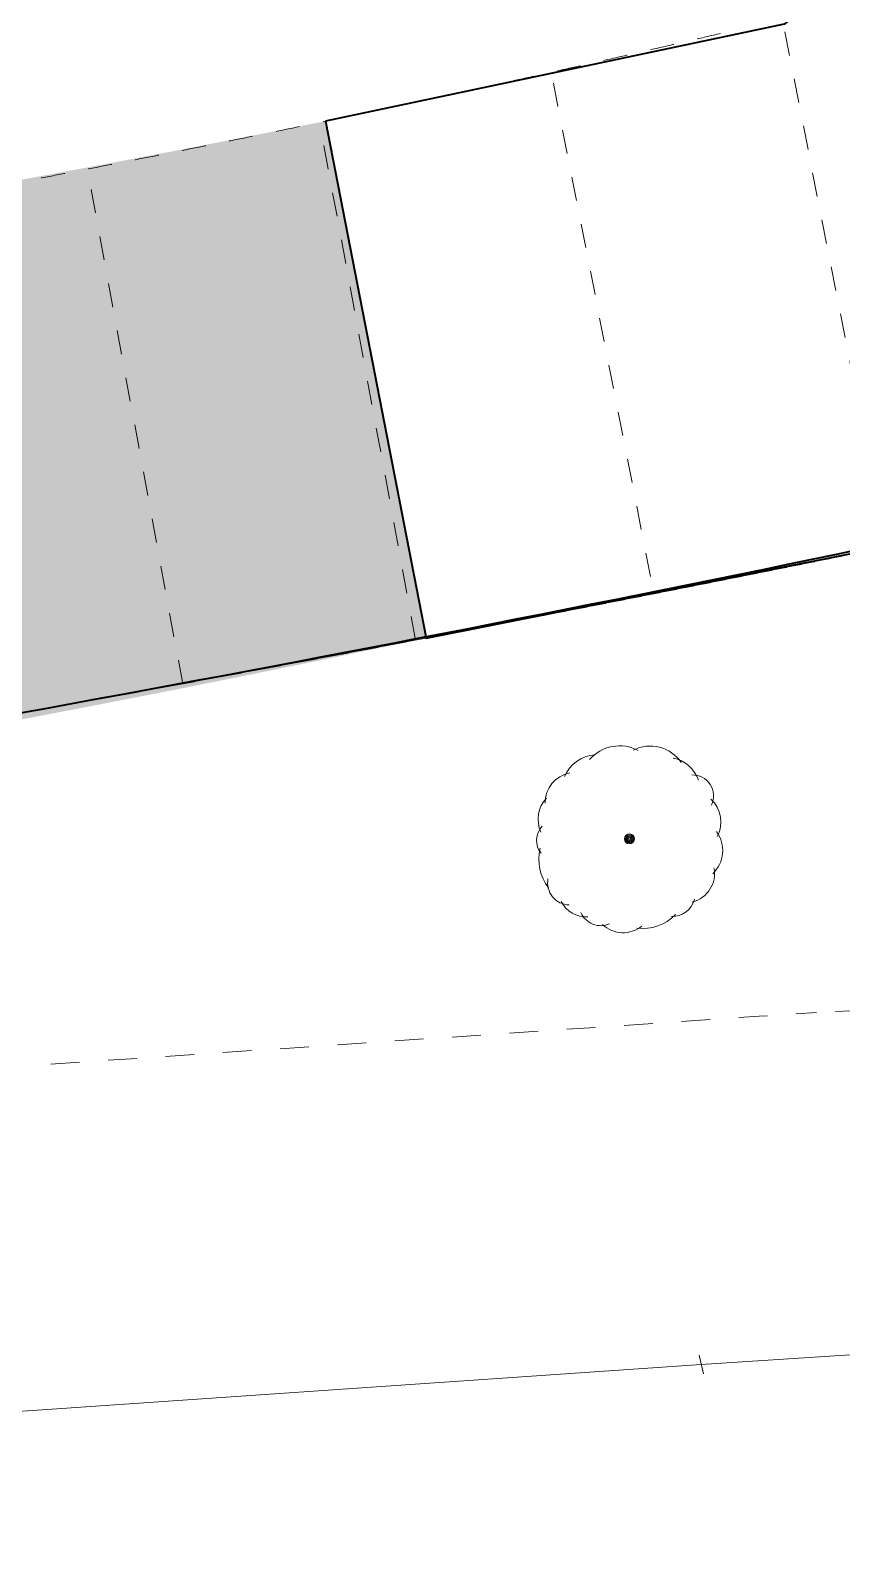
# Model space of a CAD drawing. Header units: millimetres. Extents: x -89663 to 74273, y -103666 to 18539.
# Drawn here: x 8615 to 17083, y -102602 to -86712 of the extents above; entities that cross this region are included whole.
import ezdxf

# ---------------------------------------------------------------- set-up
doc = ezdxf.new("R2010")
doc.units = ezdxf.units.MM
doc.header["$MEASUREMENT"] = 0
doc.linetypes.add('2-0_5', pattern=[500, 250, -250])
for name, color, linetype, lineweight in [('A-20-M_Hard_Landscape-Phase 2_Pen_No__141', 255, 'Continuous', 0), ('G-10-P_Topo_Paving_Pen_No__191', 7, 'Continuous', 5), ('G-10-P_Topo_Road_Pen_No__193', 7, 'Continuous', 18)]:
    doc.layers.add(name, color=color, linetype=linetype, lineweight=lineweight)
for name, color, linetype, lineweight, true_color in [('G-10-P_Topo_Road_Pen_No__148', 7, 'Continuous', 0, 0x444444), ('G-10-P_Topo_Tree_Planting_Pen_No__147', 7, 'Continuous', 0, 0x606060), ('New_A-20-M_Hard_Landscape_Pen_No__53', 7, 'Continuous', 35, 0x444444)]:
    doc.layers.add(name, color=color, linetype=linetype, lineweight=lineweight, true_color=true_color)
doc.layers.add('New_A-20-M_Hard_Landscape', color=7, linetype='Continuous')

# ---------------------------------------------------------------- blocks, each defined once
blk = doc.blocks.new('Mesh_1_1', base_point=(-63082, -84193))
at = {"layer": 'New_A-20-M_Hard_Landscape_Pen_No__53', "linetype": 'Continuous', "flags": 128}
blk.add_lwpolyline([(17545, -92076, -0.012215), (1021, -95113, -0.028337), (-12755, -96695, -0.01857), (-33260, -97090), (-38568, -96811), (-41575, -96677), (-40854, -91723), (-47542, -90504), (-48672, -95544), (-51327, -94607)], format="xyb", dxfattribs=at)
blk = doc.blocks.new('Mesh_22_1', base_point=(11695, -87659))
at = {"layer": 'New_A-20-M_Hard_Landscape_Pen_No__53', "linetype": 'Continuous', "flags": 128}
blk.add_lwpolyline([(11695, -87659), (12746, -93056), (17833, -92045), (23797, -87080), (23835, -86993), (18981, -84676), (16484, -86648)], close=True, dxfattribs=at)

msp = doc.modelspace()

# ---------------------------------------------------------------- hatches: boundary and pattern name
at = {"layer": 'A-20-M_Hard_Landscape-Phase 2_Pen_No__141', "linetype": 'Continuous'}
msp.add_hatch(color=256, dxfattribs=at).paths.add_polyline_path([(-41175.2, -91275.4, 0.0650266), (11695.4, -87659.1), (12745.8, -93055.8, -0.0716378), (-41575.1, -96677.4)])

# ---------------------------------------------------------------- linework, layer by layer
at = {"layer": 'G-10-P_Topo_Paving_Pen_No__191', "linetype": 'Continuous'}
for p, q in [((15764.8, -86756.6), (15745.5, -86761)), ((15784.1, -86752), (15764.8, -86756.6)), ((15803.5, -86747.4), (15784.1, -86752)), ((15817.9, -86744), (15803.5, -86747.4)), ((15088.4, -86913.8), (15087.4, -86914)), ((15107.8, -86909.3), (15088.4, -86913.8)), ((15127.1, -86904.9), (15107.8, -86909.3)), ((15146.4, -86900.4), (15127.1, -86904.9)), ((15165.7, -86895.9), (15146.4, -86900.4)), ((15185.1, -86891.5), (15165.7, -86895.9)), ((15204.4, -86887), (15185.1, -86891.5)), ((15223.8, -86882.6), (15204.4, -86887)), ((15243.1, -86878.1), (15223.8, -86882.6)), ((15262.5, -86873.6), (15243.1, -86878.1)), ((15281.8, -86869.1), (15262.5, -86873.6)), ((15301.1, -86864.6), (15281.8, -86869.1)), ((15320.4, -86860.2), (15301.1, -86864.6)), ((15331, -86857.7), (15320.4, -86860.2)), ((15590.9, -86797.2), (15574.5, -86801.1)), ((15610.2, -86792.7), (15590.9, -86797.2)), ((15629.6, -86788.2), (15610.2, -86792.7)), ((15648.9, -86783.6), (15629.6, -86788.2)), ((15668.2, -86779.1), (15648.9, -86783.6)), ((15687.5, -86774.6), (15668.2, -86779.1)), ((15706.8, -86770.1), (15687.5, -86774.6)), ((15726.1, -86765.6), (15706.8, -86770.1)), ((15745.5, -86761), (15726.1, -86765.6)), ((14604.8, -87024.5), (14600, -87025.6)), ((14624.2, -87020), (14604.8, -87024.5)), ((14643.5, -87015.6), (14624.2, -87020)), ((14662.9, -87011.2), (14643.5, -87015.6)), ((14682.3, -87006.9), (14662.9, -87011.2)), ((14701.6, -87002.4), (14682.3, -87006.9)), ((14721, -86998), (14701.6, -87002.4)), ((14740.3, -86993.6), (14721, -86998)), ((14759.7, -86989.1), (14740.3, -86993.6)), ((14779, -86984.8), (14759.7, -86989.1)), ((14798.3, -86980.3), (14779, -86984.8)), ((14817.7, -86975.9), (14798.3, -86980.3)), ((14837, -86971.5), (14817.7, -86975.9)), ((14843.8, -86969.9), (14837, -86971.5)), ((13655.9, -87237.2), (13636.6, -87241.6)), ((13675.3, -87233), (13655.9, -87237.2)), ((13694.7, -87228.7), (13675.3, -87233)), ((13714.1, -87224.4), (13694.7, -87228.7)), ((13733.5, -87220.1), (13714.1, -87224.4)), ((13752.8, -87215.9), (13733.5, -87220.1)), ((13772.2, -87211.5), (13752.8, -87215.9)), ((13791.6, -87207.2), (13772.2, -87211.5)), ((13811, -87202.9), (13791.6, -87207.2)), ((13830.3, -87198.5), (13811, -87202.9)), ((13849.7, -87194.3), (13830.3, -87198.5)), ((13868.3, -87190.2), (13849.7, -87194.3)), ((14120.9, -87133.7), (14112.3, -87135.6)), ((14140.2, -87129.3), (14120.9, -87133.7)), ((14159.6, -87125), (14140.2, -87129.3)), ((14178.9, -87120.7), (14159.6, -87125)), ((14198.3, -87116.3), (14178.9, -87120.7)), ((14217.7, -87111.9), (14198.3, -87116.3)), ((14237, -87107.6), (14217.7, -87111.9)), ((14256.4, -87103.3), (14237, -87107.6)), ((14275.8, -87098.9), (14256.4, -87103.3)), ((14295.2, -87094.5), (14275.8, -87098.9)), ((14314.6, -87090.1), (14295.2, -87094.5)), ((14333.9, -87085.7), (14314.6, -87090.1)), ((14353.3, -87081.5), (14333.9, -87085.7)), ((14356.2, -87080.8), (14353.3, -87081.5)), ((13151.8, -87348), (13135.9, -87351.5)), ((13171.2, -87343.8), (13151.8, -87348)), ((13190.6, -87339.6), (13171.2, -87343.8)), ((13210, -87335.4), (13190.6, -87339.6)), ((13229.4, -87331.1), (13210, -87335.4)), ((13248.8, -87326.8), (13229.4, -87331.1)), ((13268.2, -87322.7), (13248.8, -87326.8)), ((13287.6, -87318.4), (13268.2, -87322.7)), ((13307, -87314.1), (13287.6, -87318.4)), ((13326.4, -87309.8), (13307, -87314.1)), ((13345.8, -87305.7), (13326.4, -87309.8)), ((13365.2, -87301.4), (13345.8, -87305.7)), ((13380.1, -87298.1), (13365.2, -87301.4)), ((13636.6, -87241.6), (13624.2, -87244.3)), ((12200.7, -87552.7), (12181.2, -87556.8)), ((12220.1, -87548.5), (12200.7, -87552.7)), ((12239.5, -87544.4), (12220.1, -87548.5)), ((12259, -87540.3), (12239.5, -87544.4)), ((12278.4, -87536.2), (12259, -87540.3)), ((12297.8, -87532), (12278.4, -87536.2)), ((12317.2, -87527.9), (12297.8, -87532)), ((12336.6, -87523.8), (12317.2, -87527.9)), ((12356, -87519.6), (12336.6, -87523.8)), ((12375.4, -87515.5), (12356, -87519.6)), ((12394.9, -87511.3), (12375.4, -87515.5)), ((12402.7, -87509.7), (12394.9, -87511.3)), ((12647.3, -87457.3), (12647.2, -87457.4)), ((12666.7, -87453.1), (12647.3, -87457.3)), ((12686.2, -87448.9), (12666.7, -87453.1)), ((12705.6, -87444.7), (12686.2, -87448.9)), ((12724.9, -87440.6), (12705.6, -87444.7)), ((12744.3, -87436.4), (12724.9, -87440.6)), ((12763.7, -87432.2), (12744.3, -87436.4)), ((12783.1, -87428), (12763.7, -87432.2)), ((12802.5, -87423.9), (12783.1, -87428)), ((12821.9, -87419.7), (12802.5, -87423.9)), ((12841.4, -87415.4), (12821.9, -87419.7)), ((12860.8, -87411.2), (12841.4, -87415.4)), ((12880.2, -87407.1), (12860.8, -87411.2)), ((12891.5, -87404.5), (12880.2, -87407.1)), ((11676, -87663.2), (11668.9, -87664.6)), ((11695.4, -87659.1), (11676, -87663.2)), ((11714.9, -87655), (11695.4, -87659.1)), ((11734.3, -87651), (11714.9, -87655)), ((11753.8, -87646.9), (11734.3, -87651)), ((11773.1, -87642.8), (11753.8, -87646.9)), ((11792.6, -87638.7), (11773.1, -87642.8)), ((11812, -87634.7), (11792.6, -87638.7)), ((11831.5, -87630.6), (11812, -87634.7)), ((11850.9, -87626.5), (11831.5, -87630.6)), ((11870.3, -87622.4), (11850.9, -87626.5)), ((11889.8, -87618.4), (11870.3, -87622.4)), ((11909.2, -87614.3), (11889.8, -87618.4)), ((11913.6, -87613.3), (11909.2, -87614.3)), ((12161.8, -87560.9), (12158.3, -87561.7)), ((12181.2, -87556.8), (12161.8, -87560.9)), ((10703.3, -87863.3), (10689.4, -87866.1)), ((10722.7, -87859.5), (10703.3, -87863.3)), ((10742.1, -87855.5), (10722.7, -87859.5)), ((10761.6, -87851.5), (10742.1, -87855.5)), ((10781.1, -87847.5), (10761.6, -87851.5)), ((10800.6, -87843.6), (10781.1, -87847.5)), ((10820.1, -87839.6), (10800.6, -87843.6)), ((10839.5, -87835.6), (10820.1, -87839.6)), ((10858.9, -87831.7), (10839.5, -87835.6)), ((10878.4, -87827.8), (10858.9, -87831.7)), ((10897.9, -87823.8), (10878.4, -87827.8)), ((10917.3, -87819.8), (10897.9, -87823.8)), ((10934.5, -87816.3), (10917.3, -87819.8)), ((11189.7, -87763.9), (11179.3, -87766.1)), ((11209.2, -87759.9), (11189.7, -87763.9)), ((11228.7, -87756), (11209.2, -87759.9)), ((11248.1, -87751.9), (11228.7, -87756)), ((11267.6, -87747.9), (11248.1, -87751.9)), ((11287.1, -87743.9), (11267.6, -87747.9)), ((11306.5, -87739.9), (11287.1, -87743.9)), ((11326, -87735.9), (11306.5, -87739.9)), ((11345.4, -87731.8), (11326, -87735.9)), ((11364.8, -87727.9), (11345.4, -87731.8)), ((11384.3, -87723.8), (11364.8, -87727.9)), ((11403.7, -87719.8), (11384.3, -87723.8)), ((11423.2, -87715.7), (11403.7, -87719.8)), ((11424.2, -87715.6), (11423.2, -87715.7)), ((9865.6, -88031), (9846, -88034.9)), ((9885.1, -88027.2), (9865.6, -88031)), ((9904.6, -88023.4), (9885.1, -88027.2)), ((9924.1, -88019.5), (9904.6, -88023.4)), ((9943.6, -88015.6), (9924.1, -88019.5)), ((9954.1, -88013.6), (9943.6, -88015.6)), ((10216.3, -87961.3), (10199.3, -87964.8)), ((10235.8, -87957.4), (10216.3, -87961.3)), ((10255.3, -87953.6), (10235.8, -87957.4)), ((10274.8, -87949.7), (10255.3, -87953.6)), ((10294.3, -87945.7), (10274.8, -87949.7)), ((10313.7, -87941.9), (10294.3, -87945.7)), ((10333.2, -87938), (10313.7, -87941.9)), ((10352.7, -87934), (10333.2, -87938)), ((10372.2, -87930.1), (10352.7, -87934)), ((10391.7, -87926.3), (10372.2, -87930.1)), ((10411.2, -87922.3), (10391.7, -87926.3)), ((10430.6, -87918.4), (10411.2, -87922.3)), ((10444.4, -87915.6), (10430.6, -87918.4)), ((9222.1, -88156.9), (9218, -88157.7)), ((9241.5, -88153.2), (9222.1, -88156.9)), ((9261.1, -88149.4), (9241.5, -88153.2)), ((9280.6, -88145.5), (9261.1, -88149.4)), ((9300.1, -88141.8), (9280.6, -88145.5)), ((9319.6, -88138), (9300.1, -88141.8)), ((9339.1, -88134.2), (9319.6, -88138)), ((9358.6, -88130.4), (9339.1, -88134.2)), ((9378.1, -88126.6), (9358.6, -88130.4)), ((9397.6, -88122.8), (9378.1, -88126.6)), ((9417.2, -88119), (9397.6, -88122.8)), ((9436.6, -88115.3), (9417.2, -88119)), ((9456.1, -88111.4), (9436.6, -88115.3)), ((9463.5, -88110), (9456.1, -88111.4)), ((9709.7, -88061.8), (9708.8, -88061.9)), ((9729.2, -88057.9), (9709.7, -88061.8)), ((9748.6, -88054.1), (9729.2, -88057.9)), ((9768.1, -88050.3), (9748.6, -88054.1)), ((9787.6, -88046.4), (9768.1, -88050.3)), ((9807.1, -88042.6), (9787.6, -88046.4)), ((9826.6, -88038.7), (9807.1, -88042.6)), ((9846, -88034.9), (9826.6, -88038.7)), ((8734.2, -88250.6), (8727.1, -88252)), ((8753.7, -88246.9), (8734.2, -88250.6)), ((8773.3, -88243.2), (8753.7, -88246.9)), ((8792.7, -88239.5), (8773.3, -88243.2)), ((8812.2, -88235.7), (8792.7, -88239.5)), ((8831.8, -88232), (8812.2, -88235.7)), ((8851.3, -88228.3), (8831.8, -88232)), ((8870.9, -88224.5), (8851.3, -88228.3)), ((8890.3, -88220.8), (8870.9, -88224.5)), ((8909.8, -88217.1), (8890.3, -88220.8)), ((8929.4, -88213.3), (8909.8, -88217.1)), ((8948.9, -88209.5), (8929.4, -88213.3)), ((8968.4, -88205.9), (8948.9, -88209.5)), ((8972.6, -88205), (8968.4, -88205.9)), ((16467.7, -92325.1), (16487.2, -92321.3)), ((16487.2, -92321.3), (16506.6, -92317.3)), ((16506.6, -92317.3), (16526, -92313.4)), ((16526, -92313.4), (16545.5, -92309.5)), ((16545.5, -92309.5), (16565, -92305.6)), ((16565, -92305.6), (16584.5, -92301.6)), ((16584.5, -92301.6), (16603.9, -92297.6)), ((16603.9, -92297.6), (16623.4, -92293.8)), ((16623.4, -92293.8), (16642.8, -92289.8)), ((16642.8, -92289.8), (16662.3, -92285.9)), ((16662.3, -92285.9), (16681.7, -92281.9)), ((16681.7, -92281.9), (16701.2, -92278.1)), ((16701.2, -92278.1), (16720.7, -92274.1)), ((16720.7, -92274.1), (16740.2, -92270.1)), ((16740.2, -92270.1), (16759.6, -92266.3)), ((16759.6, -92266.3), (16779, -92262.3)), ((16779, -92262.3), (16798.5, -92258.4)), ((16798.5, -92258.4), (16818, -92254.4)), ((16818, -92254.4), (16837.4, -92250.5)), ((16837.4, -92250.5), (16856.9, -92246.6)), ((16856.9, -92246.6), (16876.4, -92242.6)), ((16876.4, -92242.6), (16895.8, -92238.6)), ((16895.8, -92238.6), (16915.2, -92234.8)), ((16915.2, -92234.8), (16934.7, -92230.8)), ((16934.7, -92230.8), (16954.2, -92226.8)), ((16954.2, -92226.8), (16973.6, -92223)), ((16973.6, -92223), (16993.1, -92219)), ((16993.1, -92219), (17012.6, -92215)), ((17012.6, -92215), (17032, -92211)), ((17032, -92211), (17051.5, -92207.2)), ((17051.5, -92207.2), (17070.9, -92203.2)), ((17070.9, -92203.2), (17090.3, -92199.2)), ((15688.9, -92481.1), (15708.4, -92477.3)), ((15708.4, -92477.3), (15727.9, -92473.4)), ((15727.9, -92473.4), (15747.4, -92469.5)), ((15747.4, -92469.5), (15766.8, -92465.6)), ((15766.8, -92465.6), (15786.3, -92461.7)), ((15786.3, -92461.7), (15805.8, -92457.8)), ((15805.8, -92457.8), (15825.3, -92453.9)), ((15825.3, -92453.9), (15844.7, -92450.1)), ((15844.7, -92450.1), (15864.2, -92446.2)), ((15864.2, -92446.2), (15883.6, -92442.3)), ((15883.6, -92442.3), (15903.1, -92438.3)), ((15903.1, -92438.3), (15922.6, -92434.5)), ((15922.6, -92434.5), (15942.1, -92430.6)), ((15942.1, -92430.6), (15961.6, -92426.7)), ((15961.6, -92426.7), (15981, -92422.9)), ((15981, -92422.9), (16000.5, -92418.9)), ((16000.5, -92418.9), (16019.9, -92415)), ((16019.9, -92415), (16039.4, -92411.1)), ((16039.4, -92411.1), (16058.9, -92407.3)), ((16058.9, -92407.3), (16078.4, -92403.3)), ((16078.4, -92403.3), (16097.9, -92399.4)), ((16097.9, -92399.4), (16117.3, -92395.5)), ((16117.3, -92395.5), (16136.7, -92391.7)), ((16136.7, -92391.7), (16156.2, -92387.7)), ((16156.2, -92387.7), (16175.7, -92383.8)), ((16175.7, -92383.8), (16195.2, -92380)), ((16195.2, -92380), (16214.7, -92376)), ((16214.7, -92376), (16234.1, -92372.1)), ((16234.1, -92372.1), (16253.5, -92368.2)), ((16253.5, -92368.2), (16273, -92364.3)), ((16273, -92364.3), (16292.5, -92360.4)), ((16292.5, -92360.4), (16312, -92356.4)), ((16312, -92356.4), (16331.4, -92352.5)), ((16331.4, -92352.5), (16350.9, -92348.7)), ((16350.9, -92348.7), (16370.4, -92344.7)), ((16370.4, -92344.7), (16389.8, -92340.8)), ((16389.8, -92340.8), (16409.3, -92336.9)), ((16409.3, -92336.9), (16428.7, -92333)), ((16428.7, -92333), (16448.2, -92329)), ((16448.2, -92329), (16467.7, -92325.1)), ((14870.8, -92643.2), (14890.3, -92639.4)), ((14890.3, -92639.4), (14909.8, -92635.5)), ((14909.8, -92635.5), (14929.3, -92631.7)), ((14929.3, -92631.7), (14948.8, -92627.9)), ((14948.8, -92627.9), (14968.3, -92624)), ((14968.3, -92624), (14987.7, -92620.1)), ((14987.7, -92620.1), (15007.2, -92616.3)), ((15007.2, -92616.3), (15026.7, -92612.5)), ((15026.7, -92612.5), (15046.2, -92608.6)), ((15046.2, -92608.6), (15065.7, -92604.7)), ((15065.7, -92604.7), (15085.1, -92601)), ((15085.1, -92601), (15104.6, -92597.1)), ((15104.6, -92597.1), (15124.1, -92593.2)), ((15124.1, -92593.2), (15143.6, -92589.3)), ((15143.6, -92589.3), (15163.1, -92585.5)), ((15163.1, -92585.5), (15182.6, -92581.7)), ((15182.6, -92581.7), (15202, -92577.8)), ((15202, -92577.8), (15221.5, -92574)), ((15221.5, -92574), (15241, -92570.1)), ((15241, -92570.1), (15260.5, -92566.2)), ((15260.5, -92566.2), (15280, -92562.3)), ((15280, -92562.3), (15299.4, -92558.6)), ((15299.4, -92558.6), (15318.9, -92554.7)), ((15318.9, -92554.7), (15338.4, -92550.8)), ((15338.4, -92550.8), (15357.9, -92547)), ((15357.9, -92547), (15377.4, -92543.1)), ((15377.4, -92543.1), (15396.9, -92539.2)), ((15396.9, -92539.2), (15416.3, -92535.3)), ((15416.3, -92535.3), (15435.7, -92531.5)), ((15435.7, -92531.5), (15455.2, -92527.6)), ((15455.2, -92527.6), (15474.7, -92523.7)), ((15474.7, -92523.7), (15494.2, -92519.9)), ((15494.2, -92519.9), (15513.7, -92516)), ((15513.7, -92516), (15533.1, -92512.1)), ((15533.1, -92512.1), (15552.6, -92508.2)), ((15552.6, -92508.2), (15572.1, -92504.4)), ((15572.1, -92504.4), (15591.6, -92500.5)), ((15591.6, -92500.5), (15611.1, -92496.6)), ((15611.1, -92496.6), (15630.6, -92492.8)), ((15630.6, -92492.8), (15650, -92488.9)), ((15650, -92488.9), (15669.4, -92485)), ((15669.4, -92485), (15688.9, -92481.1)), ((14071.8, -92799.8), (14091.3, -92796)), ((14091.3, -92796), (14110.8, -92792.1)), ((14110.8, -92792.1), (14130.4, -92788.4)), ((14130.4, -92788.4), (14149.8, -92784.6)), ((14149.8, -92784.6), (14169.3, -92780.7)), ((14169.3, -92780.7), (14188.8, -92776.9)), ((14188.8, -92776.9), (14208.3, -92773.2)), ((14208.3, -92773.2), (14227.8, -92769.3)), ((14227.8, -92769.3), (14247.2, -92765.5)), ((14247.2, -92765.5), (14266.7, -92761.8)), ((14266.7, -92761.8), (14286.2, -92757.9)), ((14286.2, -92757.9), (14305.8, -92754.1)), ((14305.8, -92754.1), (14325.3, -92750.3)), ((14325.3, -92750.3), (14344.8, -92746.5)), ((14344.8, -92746.5), (14364.2, -92742.7)), ((14364.2, -92742.7), (14383.7, -92738.8)), ((14383.7, -92738.8), (14403.2, -92735.1)), ((14403.2, -92735.1), (14422.7, -92731.2)), ((14422.7, -92731.2), (14442.2, -92727.4)), ((14442.2, -92727.4), (14461.6, -92723.5)), ((14461.6, -92723.5), (14481.1, -92719.8)), ((14481.1, -92719.8), (14500.6, -92716)), ((14500.6, -92716), (14520.1, -92712.1)), ((14520.1, -92712.1), (14539.7, -92708.4)), ((14539.7, -92708.4), (14559.1, -92704.5)), ((14559.1, -92704.5), (14578.6, -92700.7)), ((14578.6, -92700.7), (14598.1, -92696.8)), ((14598.1, -92696.8), (14617.6, -92693)), ((14617.6, -92693), (14637.1, -92689.2)), ((14637.1, -92689.2), (14656.5, -92685.3)), ((14656.5, -92685.3), (14676, -92681.6)), ((14676, -92681.6), (14695.5, -92677.7)), ((14695.5, -92677.7), (14715, -92673.9)), ((14715, -92673.9), (14734.5, -92670)), ((14734.5, -92670), (14754, -92666.2)), ((14754, -92666.2), (14773.4, -92662.4)), ((14773.4, -92662.4), (14792.9, -92658.5)), ((14792.9, -92658.5), (14812.4, -92654.8)), ((14812.4, -92654.8), (14831.9, -92650.9)), ((14831.9, -92650.9), (14851.4, -92647)), ((14851.4, -92647), (14870.8, -92643.2)), ((13252.9, -92958.4), (13272.5, -92954.7)), ((13272.5, -92954.7), (13292, -92950.9)), ((13292, -92950.9), (13311.4, -92947.1)), ((13311.4, -92947.1), (13330.9, -92943.4)), ((13330.9, -92943.4), (13350.4, -92939.6)), ((13350.4, -92939.6), (13370, -92935.8)), ((13370, -92935.8), (13389.5, -92932.1)), ((13389.5, -92932.1), (13408.9, -92928.3)), ((13408.9, -92928.3), (13428.4, -92924.5)), ((13428.4, -92924.5), (13448, -92920.7)), ((13448, -92920.7), (13467.5, -92917)), ((13467.5, -92917), (13486.9, -92913.3)), ((13486.9, -92913.3), (13506.4, -92909.5)), ((13506.4, -92909.5), (13525.9, -92905.8)), ((13525.9, -92905.8), (13545.5, -92902)), ((13545.5, -92902), (13565, -92898.2)), ((13565, -92898.2), (13584.4, -92894.4)), ((13584.4, -92894.4), (13603.9, -92890.6)), ((13603.9, -92890.6), (13623.4, -92886.8)), ((13623.4, -92886.8), (13643, -92883)), ((13643, -92883), (13662.5, -92879.3)), ((13662.5, -92879.3), (13681.9, -92875.5)), ((13681.9, -92875.5), (13701.4, -92871.7)), ((13701.4, -92871.7), (13720.9, -92867.9)), ((13720.9, -92867.9), (13740.5, -92864.2)), ((13740.5, -92864.2), (13760, -92860.4)), ((13760, -92860.4), (13779.4, -92856.6)), ((13779.4, -92856.6), (13798.9, -92852.9)), ((13798.9, -92852.9), (13818.4, -92849.1)), ((13818.4, -92849.1), (13837.9, -92845.2)), ((13837.9, -92845.2), (13857.5, -92841.5)), ((13857.5, -92841.5), (13876.9, -92837.7)), ((13876.9, -92837.7), (13896.4, -92833.9)), ((13896.4, -92833.9), (13915.9, -92830.1)), ((13915.9, -92830.1), (13935.4, -92826.3)), ((13935.4, -92826.3), (13954.9, -92822.5)), ((13954.9, -92822.5), (13974.4, -92818.7)), ((13974.4, -92818.7), (13993.9, -92815)), ((13993.9, -92815), (14013.4, -92811.2)), ((14013.4, -92811.2), (14032.9, -92807.3)), ((14032.9, -92807.3), (14052.3, -92803.5)), ((14052.3, -92803.5), (14071.8, -92799.8)), ((12414.1, -93119), (12433.6, -93115.3)), ((12433.6, -93115.3), (12453.1, -93111.6)), ((12453.1, -93111.6), (12472.6, -93107.9)), ((12472.6, -93107.9), (12492.2, -93104.2)), ((12492.2, -93104.2), (12511.7, -93100.4)), ((12511.7, -93100.4), (12531.1, -93096.8)), ((12531.1, -93096.8), (12550.7, -93093)), ((12550.7, -93093), (12570.2, -93089.3)), ((12570.2, -93089.3), (12589.7, -93085.5)), ((12589.7, -93085.5), (12609.2, -93081.9)), ((12609.2, -93081.9), (12628.7, -93078.1)), ((12628.7, -93078.1), (12648.2, -93074.3)), ((12648.2, -93074.3), (12667.8, -93070.7)), ((12667.8, -93070.7), (12687.3, -93066.9)), ((12687.3, -93066.9), (12706.7, -93063.2)), ((12706.7, -93063.2), (12726.3, -93059.5)), ((12726.3, -93059.5), (12745.8, -93055.8)), ((12745.8, -93055.8), (12765.3, -93052)), ((12765.3, -93052), (12784.8, -93048.2)), ((12784.8, -93048.2), (12804.3, -93044.6)), ((12804.3, -93044.6), (12823.8, -93040.8)), ((12823.8, -93040.8), (12843.3, -93037)), ((12843.3, -93037), (12862.8, -93033.4)), ((12862.8, -93033.4), (12882.3, -93029.6)), ((12882.3, -93029.6), (12901.8, -93025.8)), ((12901.8, -93025.8), (12921.4, -93022.1)), ((12921.4, -93022.1), (12940.9, -93018.4)), ((12940.9, -93018.4), (12960.3, -93014.6)), ((12960.3, -93014.6), (12979.9, -93010.9)), ((12979.9, -93010.9), (12999.4, -93007.2)), ((12999.4, -93007.2), (13018.9, -93003.4)), ((13018.9, -93003.4), (13038.4, -92999.6)), ((13038.4, -92999.6), (13057.9, -92996)), ((13057.9, -92996), (13077.4, -92992.2)), ((13077.4, -92992.2), (13096.9, -92988.4)), ((13096.9, -92988.4), (13116.4, -92984.6)), ((13116.4, -92984.6), (13135.9, -92981)), ((13135.9, -92981), (13155.4, -92977.2)), ((13155.4, -92977.2), (13174.9, -92973.4)), ((13174.9, -92973.4), (13194.5, -92969.7)), ((13194.5, -92969.7), (13214, -92965.9)), ((13214, -92965.9), (13233.4, -92962.1)), ((13233.4, -92962.1), (13252.9, -92958.4)), ((11574.8, -93277.8), (11594.3, -93274.1)), ((11594.3, -93274.1), (11613.9, -93270.4)), ((11613.9, -93270.4), (11633.4, -93266.8)), ((11633.4, -93266.8), (11652.9, -93263.1)), ((11652.9, -93263.1), (11672.4, -93259.4)), ((11672.4, -93259.4), (11692, -93255.8)), ((11692, -93255.8), (11711.5, -93252.1)), ((11711.5, -93252.1), (11731, -93248.4)), ((11731, -93248.4), (11750.5, -93244.8)), ((11750.5, -93244.8), (11770.1, -93241.1)), ((11770.1, -93241.1), (11789.6, -93237.3)), ((11789.6, -93237.3), (11809, -93233.6)), ((11809, -93233.6), (11828.6, -93230)), ((11828.6, -93230), (11848.1, -93226.3)), ((11848.1, -93226.3), (11867.7, -93222.6)), ((11867.7, -93222.6), (11887.1, -93219)), ((11887.1, -93219), (11906.7, -93215.3)), ((11906.7, -93215.3), (11926.2, -93211.5)), ((11926.2, -93211.5), (11945.8, -93207.9)), ((11945.8, -93207.9), (11965.2, -93204.2)), ((11965.2, -93204.2), (11984.7, -93200.5)), ((11984.7, -93200.5), (12004.3, -93196.8)), ((12004.3, -93196.8), (12023.8, -93193.1)), ((12023.8, -93193.1), (12043.3, -93189.4)), ((12043.3, -93189.4), (12062.8, -93185.7)), ((12062.8, -93185.7), (12082.3, -93182)), ((12082.3, -93182), (12101.9, -93178.3)), ((12101.9, -93178.3), (12121.3, -93174.6)), ((12121.3, -93174.6), (12140.9, -93171)), ((12140.9, -93171), (12160.4, -93167.2)), ((12160.4, -93167.2), (12180, -93163.5)), ((12180, -93163.5), (12199.4, -93159.8)), ((12199.4, -93159.8), (12218.9, -93156.1)), ((12218.9, -93156.1), (12238.5, -93152.4)), ((12238.5, -93152.4), (12258, -93148.7)), ((12258, -93148.7), (12277.5, -93145)), ((12277.5, -93145), (12297, -93141.3)), ((12297, -93141.3), (12316.5, -93137.6)), ((12316.5, -93137.6), (12336.1, -93133.9)), ((12336.1, -93133.9), (12355.6, -93130.2)), ((12355.6, -93130.2), (12375, -93126.4)), ((12375, -93126.4), (12394.6, -93122.7)), ((12394.6, -93122.7), (12414.1, -93119)), ((10735.2, -93434.8), (10754.6, -93431.1)), ((10754.6, -93431.1), (10774.2, -93427.5)), ((10774.2, -93427.5), (10793.7, -93423.9)), ((10793.7, -93423.9), (10813.3, -93420.3)), ((10813.3, -93420.3), (10832.8, -93416.6)), ((10832.8, -93416.6), (10852.3, -93412.9)), ((10852.3, -93412.9), (10871.9, -93409.4)), ((10871.9, -93409.4), (10891.4, -93405.7)), ((10891.4, -93405.7), (10910.9, -93402)), ((10910.9, -93402), (10930.5, -93398.5)), ((10930.5, -93398.5), (10950, -93394.8)), ((10950, -93394.8), (10969.5, -93391.1)), ((10969.5, -93391.1), (10989, -93387.5)), ((10989, -93387.5), (11008.6, -93383.9)), ((11008.6, -93383.9), (11028.1, -93380.2)), ((11028.1, -93380.2), (11047.6, -93376.6)), ((11047.6, -93376.6), (11067.1, -93372.9)), ((11067.1, -93372.9), (11086.7, -93369.3)), ((11086.7, -93369.3), (11106.3, -93365.7)), ((11106.3, -93365.7), (11125.7, -93362)), ((11125.7, -93362), (11145.3, -93358.3)), ((11145.3, -93358.3), (11164.8, -93354.7)), ((11164.8, -93354.7), (11184.4, -93351.1)), ((11184.4, -93351.1), (11203.8, -93347.4)), ((11203.8, -93347.4), (11223.4, -93343.7)), ((11223.4, -93343.7), (11242.9, -93340.1)), ((11242.9, -93340.1), (11262.4, -93336.4)), ((11262.4, -93336.4), (11281.9, -93332.7)), ((11281.9, -93332.7), (11301.5, -93329.2)), ((11301.5, -93329.2), (11321, -93325.5)), ((11321, -93325.5), (11340.5, -93321.8)), ((11340.5, -93321.8), (11360, -93318.1)), ((11360, -93318.1), (11379.6, -93314.5)), ((11379.6, -93314.5), (11399.1, -93310.8)), ((11399.1, -93310.8), (11418.6, -93307.1)), ((11418.6, -93307.1), (11438.1, -93303.5)), ((11438.1, -93303.5), (11457.7, -93299.8)), ((11457.7, -93299.8), (11477.2, -93296.1)), ((11477.2, -93296.1), (11496.7, -93292.5)), ((11496.7, -93292.5), (11516.2, -93288.8)), ((11516.2, -93288.8), (11535.8, -93285.1)), ((11535.8, -93285.1), (11555.3, -93281.4)), ((11555.3, -93281.4), (11574.8, -93277.8)), ((9875.5, -93593.5), (9895.1, -93589.9)), ((9895.1, -93589.9), (9914.6, -93586.3)), ((9914.6, -93586.3), (9934.1, -93582.7)), ((9934.1, -93582.7), (9953.7, -93579.1)), ((9953.7, -93579.1), (9973.2, -93575.6)), ((9973.2, -93575.6), (9992.7, -93572)), ((9992.7, -93572), (10012.3, -93568.3)), ((10012.3, -93568.3), (10031.9, -93564.8)), ((10031.9, -93564.8), (10051.3, -93561.2)), ((10051.3, -93561.2), (10070.9, -93557.6)), ((10070.9, -93557.6), (10090.5, -93553.9)), ((10090.5, -93553.9), (10110, -93550.4)), ((10110, -93550.4), (10129.5, -93546.8)), ((10129.5, -93546.8), (10149.1, -93543.2)), ((10149.1, -93543.2), (10168.6, -93539.6)), ((10168.6, -93539.6), (10188.1, -93536)), ((10188.1, -93536), (10207.7, -93532.4)), ((10207.7, -93532.4), (10227.2, -93528.8)), ((10227.2, -93528.8), (10246.8, -93525.2)), ((10246.8, -93525.2), (10266.3, -93521.6)), ((10266.3, -93521.6), (10285.8, -93518)), ((10285.8, -93518), (10305.4, -93514.4)), ((10305.4, -93514.4), (10325, -93510.7)), ((10325, -93510.7), (10344.4, -93507.1)), ((10344.4, -93507.1), (10364, -93503.6)), ((10364, -93503.6), (10383.6, -93499.9)), ((10383.6, -93499.9), (10403, -93496.3)), ((10403, -93496.3), (10422.6, -93492.7)), ((10422.6, -93492.7), (10442.1, -93489.1)), ((10442.1, -93489.1), (10461.7, -93485.4)), ((10461.7, -93485.4), (10481.2, -93481.9)), ((10481.2, -93481.9), (10500.7, -93478.3)), ((10500.7, -93478.3), (10520.3, -93474.6)), ((10520.3, -93474.6), (10539.8, -93471.1)), ((10539.8, -93471.1), (10559.3, -93467.4)), ((10559.3, -93467.4), (10578.9, -93463.8)), ((10578.9, -93463.8), (10598.4, -93460.1)), ((10598.4, -93460.1), (10617.9, -93456.5)), ((10617.9, -93456.5), (10637.5, -93452.9)), ((10637.5, -93452.9), (10657, -93449.2)), ((10657, -93449.2), (10676.5, -93445.7)), ((10676.5, -93445.7), (10696.1, -93442)), ((10696.1, -93442), (10715.6, -93438.4)), ((10715.6, -93438.4), (10735.2, -93434.8)), ((8995.9, -93753.8), (9015.4, -93750.3)), ((9015.4, -93750.3), (9035, -93746.8)), ((9035, -93746.8), (9054.6, -93743.2)), ((9054.6, -93743.2), (9074, -93739.6)), ((9074, -93739.6), (9093.6, -93736.1)), ((9093.6, -93736.1), (9113.2, -93732.6)), ((9113.2, -93732.6), (9132.7, -93729)), ((9132.7, -93729), (9152.3, -93725.4)), ((9152.3, -93725.4), (9171.9, -93721.9)), ((9171.9, -93721.9), (9191.3, -93718.4)), ((9191.3, -93718.4), (9210.9, -93714.8)), ((9210.9, -93714.8), (9230.5, -93711.3)), ((9230.5, -93711.3), (9250.1, -93707.7)), ((9250.1, -93707.7), (9269.6, -93704.1)), ((9269.6, -93704.1), (9289.1, -93700.6)), ((9289.1, -93700.6), (9308.7, -93697.1)), ((9308.7, -93697.1), (9328.2, -93693.5)), ((9328.2, -93693.5), (9347.8, -93690)), ((9347.8, -93690), (9367.3, -93686.4)), ((9367.3, -93686.4), (9386.8, -93682.8)), ((9386.8, -93682.8), (9406.4, -93679.3)), ((9406.4, -93679.3), (9426, -93675.7)), ((9426, -93675.7), (9445.6, -93672.1)), ((9445.6, -93672.1), (9465, -93668.5)), ((9465, -93668.5), (9484.6, -93665)), ((9484.6, -93665), (9504.2, -93661.4)), ((9504.2, -93661.4), (9523.7, -93657.8)), ((9523.7, -93657.8), (9543.2, -93654.3)), ((9543.2, -93654.3), (9562.8, -93650.7)), ((9562.8, -93650.7), (9582.3, -93647.1)), ((9582.3, -93647.1), (9601.9, -93643.6)), ((9601.9, -93643.6), (9621.4, -93640)), ((9621.4, -93640), (9641, -93636.4)), ((9641, -93636.4), (9660.5, -93632.9)), ((9660.5, -93632.9), (9680.1, -93629.3)), ((9680.1, -93629.3), (9699.6, -93625.7)), ((9699.6, -93625.7), (9719.1, -93622.2)), ((9719.1, -93622.2), (9738.7, -93618.6)), ((9738.7, -93618.6), (9758.3, -93615)), ((9758.3, -93615), (9777.8, -93611.4)), ((9777.8, -93611.4), (9797.3, -93607.8)), ((9797.3, -93607.8), (9816.9, -93604.2)), ((9816.9, -93604.2), (9836.4, -93600.6)), ((9836.4, -93600.6), (9855.9, -93597.1)), ((9855.9, -93597.1), (9875.5, -93593.5)), ((8604.8, -93824.5), (8624.4, -93820.9)), ((8624.4, -93820.9), (8643.9, -93817.4)), ((8643.9, -93817.4), (8663.5, -93813.8)), ((8663.5, -93813.8), (8683.1, -93810.4)), ((8683.1, -93810.4), (8702.5, -93806.8)), ((8702.5, -93806.8), (8722.1, -93803.3)), ((8722.1, -93803.3), (8741.7, -93799.8)), ((8741.7, -93799.8), (8761.2, -93796.2)), ((8761.2, -93796.2), (8780.8, -93792.7)), ((8780.8, -93792.7), (8800.4, -93789.2)), ((8800.4, -93789.2), (8819.9, -93785.7)), ((8819.9, -93785.7), (8839.4, -93782.1)), ((8839.4, -93782.1), (8859, -93778.6)), ((8859, -93778.6), (8878.5, -93775.1)), ((8878.5, -93775.1), (8898.1, -93771.5)), ((8898.1, -93771.5), (8917.7, -93768)), ((8917.7, -93768), (8937.2, -93764.5)), ((8937.2, -93764.5), (8956.7, -93760.9)), ((8956.7, -93760.9), (8976.3, -93757.4)), ((8976.3, -93757.4), (8995.9, -93753.8)), ((14814.2, -97099.3), (15113.4, -97079.1)), ((15412.8, -97058.8), (15712.1, -97038.6)), ((16011.5, -97018.3), (16222.7, -97004)), ((16222.7, -97004), (16310.8, -96998.1)), ((16610, -96977.9), (16821.3, -96963.6)), ((17181.4, -96948.1), (17021, -96953.5)), ((12419.6, -97261.2), (12718.9, -97241)), ((13018.3, -97220.7), (13317.6, -97200.5)), ((13616.9, -97180.2), (13916.2, -97160)), ((14215.5, -97139.8), (14514.9, -97119.5)), ((10025.1, -97423.1), (10324.4, -97402.8)), ((10623.7, -97382.6), (10923, -97362.4)), ((11222.4, -97342.1), (11521.7, -97321.9)), ((11821, -97301.7), (12120.3, -97281.4)), ((8827.9, -97504), (9127.2, -97483.8)), ((9426.4, -97463.6), (9725.8, -97443.3))]:
    msp.add_line(p, q, dxfattribs=at)
at = {"layer": 'G-10-P_Topo_Road_Pen_No__148', "linetype": '2-0_5', "flags": 128}
for points in [[(16490.7, -86727.4), (17544.7, -92076.4)], [(14073.7, -87262.4), (15127.7, -92611.4)], [(12636, -93076.7), (11656.7, -87797.4)], [(10204.4, -93533), (9209.6, -88169.4)]]:
    msp.add_lwpolyline(points, dxfattribs=at)
at = {"layer": 'G-10-P_Topo_Road_Pen_No__193', "linetype": 'Continuous'}
msp.add_line((15595, -100543), (15640.7, -100737.7), dxfattribs=at)
at = {"layer": 'G-10-P_Topo_Road_Pen_No__193', "linetype": 'Continuous', "flags": 128}
msp.add_lwpolyline([(42905.9, -99451.1), (27272.3, -99885.1), (15617.9, -100640.3), (2611, -101533.9), (-16307.6, -102602.4)], dxfattribs=at)
at = {"layer": 'G-10-P_Topo_Tree_Planting_Pen_No__147', "linetype": 'Continuous'}
for centre, radius, start, end in [((14765.1, -94600.6), 419.4, 62.28856, 138.63149), ((15087, -94569.5), 386.6, 33.91139, 117.65726), ((14541.5, -94654.7), 383.4, 95.43007, 156.51128), ((15254, -94655.4), 354.5, 18.88019, 78.36995), ((14307.4, -94774.8), 319, 101.41992, 180.53925), ((15527.4, -94704.7), 220, 334.51911, 92.40557), ((14240.5, -94946.7), 325.8, 137.26258, 204.42298), ((15495.5, -94976.2), 327.7, 332.30737, 47.1988), ((14116.1, -95167.8), 218, 136.86128, 218.24395), ((14868, -95152.5), 52.6, 357.55262, 177.55262), ((14868, -95152.5), 52.6, 177.55262, 357.55262), ((14868, -95152.5), 42.1, 357.55262, 177.55262), ((14868, -95152.5), 42.1, 177.55262, 357.55262), ((14868, -95152.5), 31.6, 357.55262, 177.55262), ((14868, -95152.5), 31.6, 177.55262, 357.55262), ((14868, -95152.5), 21.1, 177.55262, 357.55262), ((14868, -95152.5), 21.1, 357.55262, 177.55262), ((14868, -95152.5), 10.5, 357.55262, 177.55262), ((14868, -95152.5), 10.5, 177.55262, 357.55262), ((15509.1, -95273.4), 333.3, 313.23082, 36.42179), ((14415.9, -95365), 492.9, 166.47067, 217.39736), ((15446.9, -95513.1), 309.6, 284.54344, 11.07203), ((14244.8, -95611.3), 230.8, 169.50169, 268.2991), ((14422.7, -95662.3), 304.1, 208.38556, 271.90452), ((15315.4, -95722.5), 239.1, 268.10335, 345.5807), ((14570.4, -95829.9), 228.3, 203.52701, 293.52701), ((15007.8, -95609.6), 477.5, 262.33299, 315.85419), ((14802.8, -95815.7), 315.7, 226.99573, 308.10951)]:
    msp.add_arc(centre, radius, start, end, dxfattribs=at)

# ---------------------------------------------------------------- block references
at = {"layer": 'New_A-20-M_Hard_Landscape', "color": 49, "lineweight": 35, "true_color": 0x444444}
for name, p in [('Mesh_1_1', (-63082, -84192.5)), ('Mesh_22_1', (11695.4, -87659.1))]:
    msp.add_blockref(name, p, dxfattribs=at)

doc.saveas('drawing.dxf')
